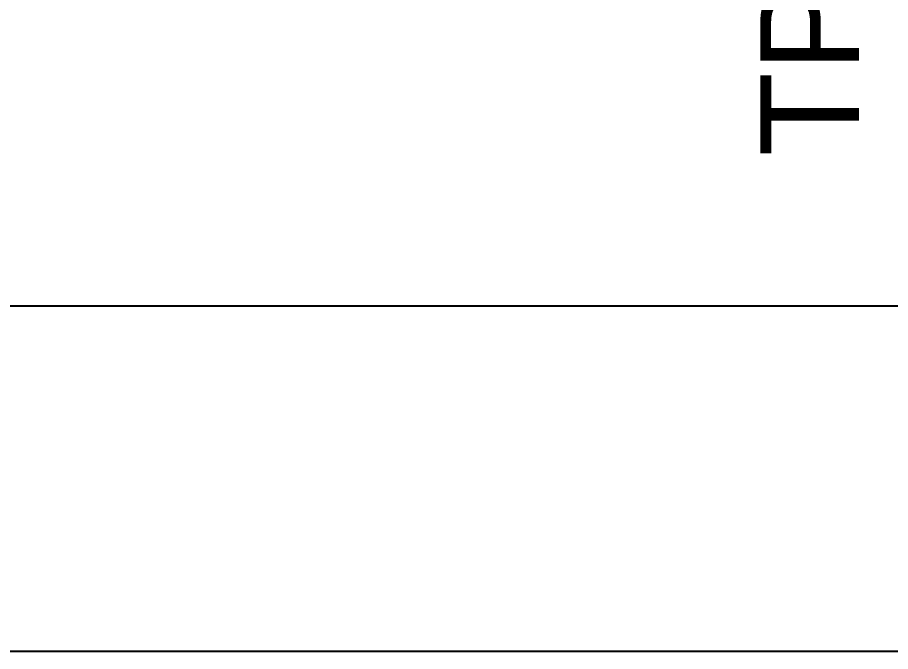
# Model space of a CAD drawing. Header units: millimetres. Extents: x -3 to 175, y -4 to 177.
# Drawn here: x 6.95 to 15.93, y 92.35 to 98.88 of the extents above; entities that cross this region are included whole.
import ezdxf

# ---------------------------------------------------------------- set-up
doc = ezdxf.new("R2010")
doc.units = ezdxf.units.MM
for name, color, linetype in [('BottomLayer', 5, 'Continuous'), ('TopLayer', 1, 'Continuous'), ('TopOverlay', 2, 'Continuous')]:
    doc.layers.add(name, color=color, linetype=linetype)
doc.styles.add('Arial', font='', dxfattribs={"height": 0.2})
doc.styles.get('Arial').set_extended_font_data('Arial')

msp = doc.modelspace()

# ---------------------------------------------------------------- linework, layer by layer
at = {"layer": 'BottomLayer'}
msp.add_line((42.8498, 92.3544), (-2.81443176, 92.3544), dxfattribs=at)
at = {"layer": 'TopLayer'}
msp.add_line((34.9758, 95.9104), (-2.81443176, 95.9104), dxfattribs=at)

# ---------------------------------------------------------------- texts
at = {"layer": 'TopOverlay', "style": 'Arial'}
msp.add_text('TP2', height=1.016, rotation=90, dxfattribs=at).set_placement((15.60828222, 97.4517736))

doc.saveas('drawing.dxf')
